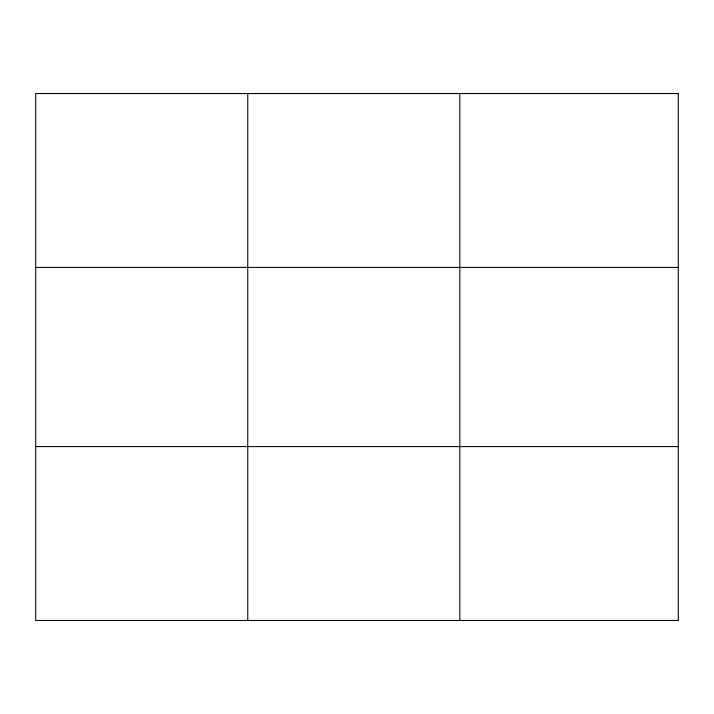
<?xml version="1.0" encoding="UTF-8"?>
<svg xmlns="http://www.w3.org/2000/svg" width="714" height="714" viewBox="0 0 714 714"><rect width="100%" height="100%" fill="white"/><g stroke="black" fill="none" stroke-linecap="round" stroke-linejoin="round"><path stroke-width="1.07" d="M247.758 93.534L247.758 620.466M459.816 93.534L459.816 620.466M35.7 267.42L678.3 267.42M35.7 446.58L678.3 446.58M678.3 93.534L678.3 620.466L35.7 620.466L35.7 93.534L678.3 93.534"/></g></svg>
